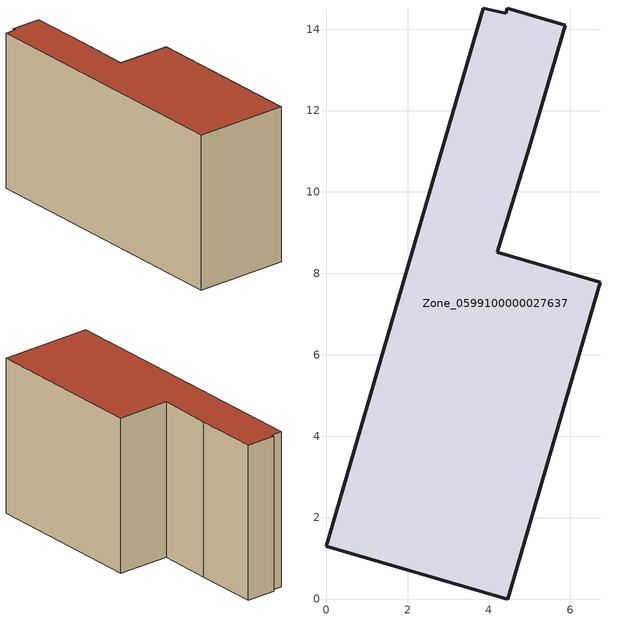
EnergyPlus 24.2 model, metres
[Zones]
Zone_0599100000027637
 floor ground (C_G): 5.88,14.1 4.99,11.09 4.2,8.52 6.74,7.78 4.46,0 0,1.3 3.86,14.52 4.41,14.38 4.45,14.52 z0
 wall outside (C_F): 4.46,0 6.74,7.78 4.2,8.52 4.99,11.09 5.88,14.1 4.45,14.52 4.41,14.38 3.86,14.52 0,1.3 4.46,0 z0:7.72
 roof outside (C_R): 4.99,11.09 5.88,14.1 4.45,14.52 4.41,14.38 3.86,14.52 0,1.3 4.46,0 6.74,7.78 4.2,8.52 z7.72
[BUILDING]
Pand.0599100000027637: North Axis=0; Terrain=City; Loads Convergence Tolerance Value=0.04; Temperature Convergence Tolerance Value=0.4; Solar Distribution=FullExterior; Maximum Number of Warmup Days=25; Minimum Number of Warmup Days=1
[Site:Location]
Rotterdam.The.Hague.AP_ZH_NLD Design_Conditions: Latitude=51.96; Longitude=4.45; Time Zone=1; Elevation=-4.5
[SITE:GROUNDTEMPERATURE:BUILDINGSURFACE]
18, 18, 18, 18, 18, 18, 18, 18, 18, 18, 18, 18
[MATERIAL] Thermal Absorptance=0.9; Solar Absorptance=0.7; Visible Absorptance=0.7
Name | Roughness | Thickness | Conductivity | Density | Specific Heat
G.TI.1946 | MediumSmooth | 0.15 | 1 | 540 | 1210
F.TI.1946 | Rough | 0.3 | 0.857143 | 1920 | 840
R.TI.1946 | MediumRough | 0.2 | 0.1 | 1500 | 1000
[CONSTRUCTION]
C_G: G.TI.1946
C_F: F.TI.1946
C_R: R.TI.1946
[ZONE]
Zone_0599100000027637: Type=1; Multiplier=1; Ceiling Height=Autocalculate; Volume=Autocalculate; Floor Area=autocalculate; Part of Total Floor Area=Yes
[ZONEINFILTRATION:DESIGNFLOWRATE]
Infil_Zone_0599100000027637: Zone or ZoneList or Space or SpaceList=Zone_0599100000027637; Schedule=AlwaysOn; Design Flow Rate Calculation Method=Flow/Area; Flow Rate per Floor Area=0.003; Constant Term Coefficient=1; Temperature Term Coefficient=0; Velocity Term Coefficient=0; Velocity Squared Term Coefficient=0
[HVACTEMPLATE:ZONE:IDEALLOADSAIRSYSTEM]
Zone_0599100000027637: Maximum Heating Supply Air Temperature=50; Minimum Cooling Supply Air Temperature=13; Maximum Heating Supply Air Humidity Ratio=0.0156; Minimum Cooling Supply Air Humidity Ratio=0.0077; Heating Limit=NoLimit; Cooling Limit=NoLimit; Dehumidification Control Type=ConstantSensibleHeatRatio; Cooling Sensible Heat Ratio=0.7; Dehumidification Setpoint=60; Humidification Control Type=None; Humidification Setpoint=30; Outdoor Air Method=None; Outdoor Air Flow Rate per Person=0.00944; Outdoor Air Flow Rate per Zone Floor Area=0; Outdoor Air Flow Rate per Zone=0; Demand Controlled Ventilation Type=None; Outdoor Air Economizer Type=NoEconomizer; Heat Recovery Type=None; Sensible Heat Recovery Effectiveness=0.7; Latent Heat Recovery Effectiveness=0.65
[ZONECONTROL:THERMOSTAT]
ThermostatControl_Zone_0599100000027637: Zone or ZoneList=Zone_0599100000027637; Control Type Schedule=DualSetpointControlType; Control 1=Thermostat_Zone_0599100000027637; Temperature Difference Between Cutout And Setpoint=0
[THERMOSTATSETPOINT:DUALSETPOINT]
Thermostat_Zone_0599100000027637: Heating Setpoint Temperature Schedule=HeatingSetpoint_Zone_0599100000027637; Cooling Setpoint Temperature Schedule=CoolingSetpoint_Zone_0599100000027637
[SCHEDULE:COMPACT]
HeatingSetpoint_Zone_0599100000027637: Through: 12/31, For: AllDays, Until: 24:00, 21
CoolingSetpoint_Zone_0599100000027637: Through: 12/31, For: AllDays, Until: 24:00, 24
DualSetpointControlType: Through: 12/31, For: AllDays, Until: 24:00, 4
AlwaysOn: Through: 12/31, For: AllDays, Until: 24:00, 1
